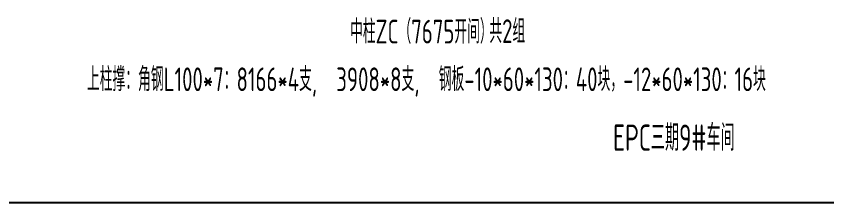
# Model space of a CAD drawing. Header units: millimetres. Extents: x 2451220 to 4527627, y -5186613 to -1639140.
# Drawn here: x 2555585 to 2564312, y -1753103 to -1751096 of the extents above; entities that cross this region are included whole.
import ezdxf

# ---------------------------------------------------------------- set-up
doc = ezdxf.new("R2010")
doc.units = ezdxf.units.MM
doc.header["$LTSCALE"] = 1000
doc.layers.add('钢架', color=7, linetype='Continuous', lineweight=25)
doc.styles.add('hz', font='gbenor.shx', dxfattribs={"width": 0.75, "height": 100, "bigfont": 'gbcbig.shx'})

msp = doc.modelspace()

# ---------------------------------------------------------------- linework, layer by layer
msp.add_lwpolyline([(2564636.6, -1753102.7), (2545883.9, -1753102.7), (2545883.9, -1738493.1), (2564636.6, -1738493.1)], close=True)

# ---------------------------------------------------------------- texts
at = {"layer": '钢架', "lineweight": 13, "attachment_point": 1, "style": 'hz'}
for s, insert, char_height, own_width in [('中柱ZC（7675开间）', (2559178.8, -1751134.4), 254.898, 1572.251), ('共2组', (2560678.7, -1751129.4), 254.9, 864.76), ('上柱撑：角钢L100*7：8166*4支,  3908*8支,  钢板-10*60*130：40块，-12*60*130：16块  ', (2556346.3, -1751647.1), 254.898, 7768.998)]:
    msp.add_mtext_dynamic_manual_height_columns(s, width=1139.904, gutter_width=12.5, heights=[0], dxfattribs=dict(at, insert=insert, char_height=char_height)).dxf.set("width", own_width)
at = {"layer": '钢架', "lineweight": 13, "insert": (2562010.5, -1752261.3), "char_height": 281.9, "width": 2046.291, "attachment_point": 1, "style": 'hz'}
msp.add_mtext('EPC三期9#车间', dxfattribs=at)

doc.saveas('drawing.dxf')
